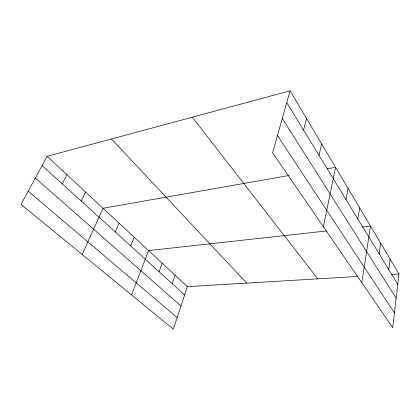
<?xml version="1.0" encoding="UTF-8"?>
<svg xmlns="http://www.w3.org/2000/svg" width="420" height="420" viewBox="0 0 420 420"><rect width="100%" height="100%" fill="white"/><g stroke="black" fill="none" stroke-linecap="round" stroke-linejoin="round"><path stroke-width="0.63" d="M290.089 90.836L399 273.987L392.69 327.631L272.596 152.791L290.089 90.836L47.145 156.329L21 204.383L173.345 329.165L187.388 286.661L47.145 156.329M388.762 269.561L390.117 259.046M379.139 253.806L380.646 243.122M361.798 282.655L370.524 226.107L362.077 227.036M357.83 218.915L359.693 207.89M345.986 199.526L348.07 188.339M323.374 226.716L335.559 167.307L327.222 168.772M319.027 155.384L321.636 143.892M303.592 130.116L306.532 118.487M172.184 283.621L175.093 275.237M159.07 271.719L162.167 263.225M131.539 294.924L148.554 250.572L326.587 230.947M130.678 245.957L134.206 237.237M115.285 231.992L119.054 223.162M82.168 254.483L103.037 208.273L288.866 175.534M81.202 201.065L85.544 192.014M62.276 183.892L66.948 174.731M187.388 286.661L357.541 276.47M391.204 274.454L399 273.987M28.171 191.2L177.161 317.615M35.343 178.017L181.004 305.975M42.11 165.59L184.653 294.935M111.484 138.983L246.724 283.106M192.323 117.191L317.809 278.854M277.468 135.539L394.422 312.931M282.282 118.477L396.149 298.216M286.771 102.575L397.782 284.335"/></g></svg>
